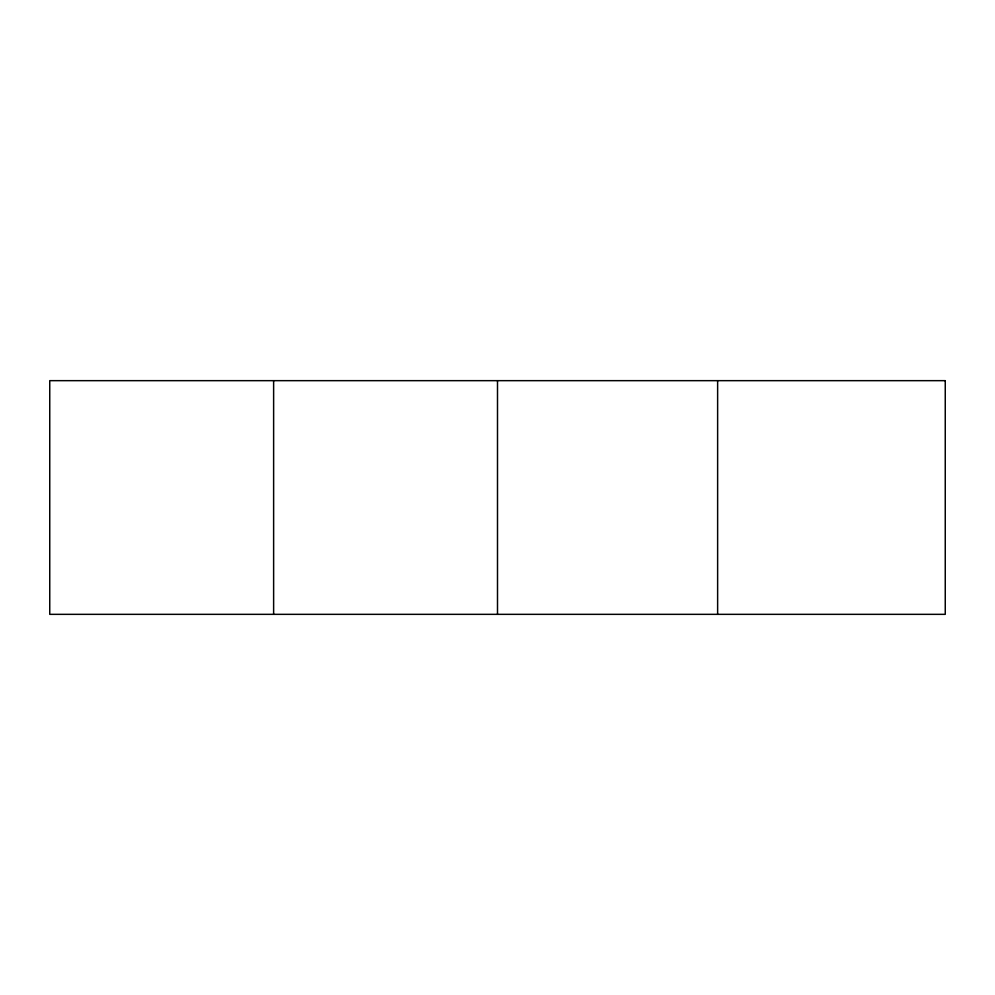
<?xml version="1.0" encoding="UTF-8"?>
<svg xmlns="http://www.w3.org/2000/svg" width="995" height="995" viewBox="0 0 995 995"><rect width="100%" height="100%" fill="white"/><g stroke="black" fill="none" stroke-linecap="round" stroke-linejoin="round"><path stroke-width="1.49" d="M717.631 380.662L717.631 614.338M497.5 380.662L497.5 614.338M273.625 380.662L273.625 614.338M945.25 380.662L49.75 380.662L49.75 614.338L945.25 614.338L945.25 380.662"/></g></svg>
